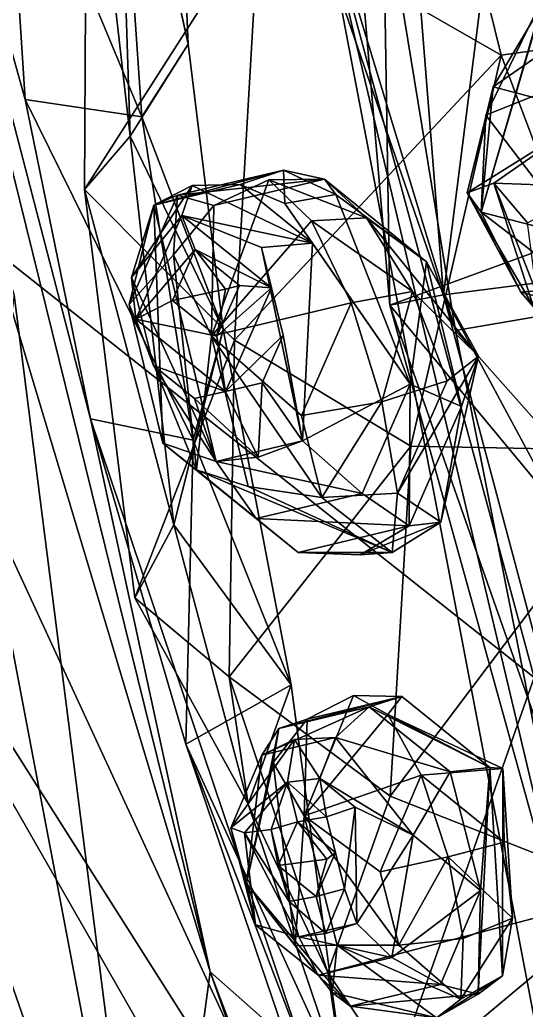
# Model space of a CAD drawing. Extents: x -1.1 to 1.1, y -4.3 to 7.3.
# Drawn here: x -0.231 to -0.171, y -3.9775 to -3.8603 of the extents above; entities that cross this region are included whole.
import ezdxf

# ---------------------------------------------------------------- set-up
doc = ezdxf.new("R2010")
doc.units = 0
doc.layers.add('T_REX$LWO', color=1, linetype='CONTINUOUS')

msp = doc.modelspace()

# ---------------------------------------------------------------- linework, layer by layer
at = {"layer": 'T_REX$LWO'}
for points in [[(-0.19607, -3.84222, 3.33316), (-0.25731, -3.86914, 3.32497), (-0.23477, -3.73695, 3.32599)], [(-0.17935, -3.8971, 3.44505), (-0.23477, -3.73695, 3.32599), (-0.20076, -3.76665, 3.46407)], [(-0.19607, -3.84222, 3.33316), (-0.23477, -3.73695, 3.32599), (-0.17935, -3.8971, 3.44505)], [(-0.25256, -3.82596, 3.54315), (-0.20844, -3.97299, 3.61549), (-0.26216, -3.75562, 3.59801)], [(-0.22261, -3.90753, 3.68684), (-0.26216, -3.75562, 3.59801), (-0.20844, -3.97299, 3.61549)], [(-0.22261, -3.90753, 3.68684), (-0.23033, -3.86975, 3.71892), (-0.26216, -3.75562, 3.59801)], [(-0.23033, -3.86975, 3.71892), (-0.23271, -3.83292, 3.75218), (-0.26216, -3.75562, 3.59801)], [(-0.1047, -3.88432, 3.50533), (-0.20076, -3.76665, 3.46407), (-0.11346, -3.75803, 3.53012)], [(-0.17935, -3.8971, 3.44505), (-0.20076, -3.76665, 3.46407), (-0.1047, -3.88432, 3.50533)], [(-0.15248, -3.78411, 3.31457), (-0.19621, -3.78821, 3.30533), (-0.14446, -3.87849, 3.30178)], [(-0.18713, -3.89407, 3.29344), (-0.14446, -3.87849, 3.30178), (-0.19621, -3.78821, 3.30533)], [(-0.19621, -3.78821, 3.30533), (-0.1888, -3.79216, 3.28238), (-0.18713, -3.89407, 3.29344)], [(-0.18077, -3.89288, 3.27173), (-0.18713, -3.89407, 3.29344), (-0.1888, -3.79216, 3.28238)], [(-0.1888, -3.79216, 3.28238), (-0.16912, -3.80114, 3.22897), (-0.18077, -3.89288, 3.27173)], [(-0.16352, -3.89064, 3.22076), (-0.18077, -3.89288, 3.27173), (-0.16912, -3.80114, 3.22897)], [(-0.16388, -3.80428, 3.93285), (-0.18712, -3.81121, 3.93498), (-0.16124, -3.86272, 3.89827)], [(-0.18712, -3.81121, 3.93498), (-0.20264, -3.84804, 3.89006), (-0.17395, -3.86448, 3.90167)], [(-0.17395, -3.86448, 3.90167), (-0.16124, -3.86272, 3.89827), (-0.18712, -3.81121, 3.93498)], [(-0.21985, -3.8235, 3.79988), (-0.21103, -3.8632, 3.8243), (-0.21293, -3.81951, 3.85537)], [(-0.21293, -3.81951, 3.85537), (-0.21103, -3.8632, 3.8243), (-0.21954, -3.82427, 3.86453)], [(-0.21653, -3.87179, 3.77491), (-0.21985, -3.8235, 3.79988), (-0.23271, -3.83292, 3.75218)], [(-0.21103, -3.8632, 3.8243), (-0.21985, -3.8235, 3.79988), (-0.21653, -3.87179, 3.77491)], [(-0.21954, -3.82427, 3.86453), (-0.21789, -3.8741, 3.8392), (-0.22305, -3.82915, 3.87378)], [(-0.21789, -3.8741, 3.8392), (-0.21954, -3.82427, 3.86453), (-0.21103, -3.8632, 3.8243)], [(-0.23164, -3.89292, 3.5012), (-0.21509, -4.0228, 3.57461), (-0.25256, -3.82596, 3.54315)], [(-0.20844, -3.97299, 3.61549), (-0.25256, -3.82596, 3.54315), (-0.21509, -4.0228, 3.57461)], [(-0.21789, -3.8741, 3.8392), (-0.2233, -3.88039, 3.84848), (-0.22305, -3.82915, 3.87378)], [(-0.2233, -3.88039, 3.84848), (-0.20264, -3.84804, 3.89006), (-0.22305, -3.82915, 3.87378)], [(-0.23033, -3.86975, 3.71892), (-0.21653, -3.87179, 3.77491), (-0.23271, -3.83292, 3.75218)], [(-0.25731, -3.86914, 3.32497), (-0.19607, -3.84222, 3.33316), (-0.17004, -3.93817, 3.33121)], [(-0.19607, -3.84222, 3.33316), (-0.16044, -4.02869, 3.40792), (-0.17004, -3.93817, 3.33121)], [(-0.16039, -3.99293, 3.4204), (-0.16044, -4.02869, 3.40792), (-0.19607, -3.84222, 3.33316)], [(-0.16039, -3.99293, 3.4204), (-0.19607, -3.84222, 3.33316), (-0.17935, -3.8971, 3.44505)], [(-0.20264, -3.84804, 3.89006), (-0.2233, -3.88039, 3.84848), (-0.20555, -3.89823, 3.86043)], [(-0.20264, -3.84804, 3.89006), (-0.20555, -3.89823, 3.86043), (-0.17395, -3.86448, 3.90167)], [(-0.16865, -3.85696, 3.28026), (-0.17577, -3.8716, 3.27482), (-0.17631, -3.88308, 3.28857)], [(-0.16924, -3.85877, 3.29382), (-0.16865, -3.85696, 3.28026), (-0.17631, -3.88308, 3.28857)], [(-0.17577, -3.8716, 3.27482), (-0.16865, -3.85696, 3.28026), (-0.1682, -3.86856, 3.26646)], [(-0.1749, -3.86825, 3.30848), (-0.16924, -3.85877, 3.29382), (-0.17631, -3.88308, 3.28857)], [(-0.1695, -3.86448, 3.3093), (-0.16924, -3.85877, 3.29382), (-0.1749, -3.86825, 3.30848)], [(-0.21789, -3.8741, 3.8392), (-0.21103, -3.8632, 3.8243), (-0.20689, -3.89696, 3.7853)], [(-0.21103, -3.8632, 3.8243), (-0.21653, -3.87179, 3.77491), (-0.20689, -3.89696, 3.7853)], [(-0.15626, -3.91133, 3.87038), (-0.16124, -3.86272, 3.89827), (-0.17395, -3.86448, 3.90167)], [(-0.20555, -3.89823, 3.86043), (-0.18466, -3.91077, 3.87038), (-0.17395, -3.86448, 3.90167)], [(-0.18466, -3.91077, 3.87038), (-0.15626, -3.91133, 3.87038), (-0.17395, -3.86448, 3.90167)], [(-0.1749, -3.86825, 3.30848), (-0.16293, -3.87138, 3.32576), (-0.1695, -3.86448, 3.3093)], [(-0.17797, -3.88077, 3.30578), (-0.1749, -3.86825, 3.30848), (-0.17631, -3.88308, 3.28857)], [(-0.17797, -3.88077, 3.30578), (-0.16293, -3.87138, 3.32576), (-0.1749, -3.86825, 3.30848)], [(-0.25731, -3.86914, 3.32497), (-0.19399, -4.00603, 3.32862), (-0.27056, -3.88552, 3.41181)], [(-0.25731, -3.86914, 3.32497), (-0.17004, -3.93817, 3.33121), (-0.19399, -4.00603, 3.32862)], [(-0.17577, -3.8716, 3.27482), (-0.1682, -3.86856, 3.26646), (-0.16472, -3.88609, 3.27396)], [(-0.21043, -3.91008, 3.74239), (-0.23033, -3.86975, 3.71892), (-0.22261, -3.90753, 3.68684)], [(-0.21653, -3.87179, 3.77491), (-0.23033, -3.86975, 3.71892), (-0.21043, -3.91008, 3.74239)], [(-0.17484, -3.87964, 3.32273), (-0.16293, -3.87138, 3.32576), (-0.17797, -3.88077, 3.30578)], [(-0.17631, -3.88308, 3.28857), (-0.17577, -3.8716, 3.27482), (-0.16472, -3.88609, 3.27396)], [(-0.16297, -3.88009, 3.33886), (-0.16293, -3.87138, 3.32576), (-0.17484, -3.87964, 3.32273)], [(-0.21653, -3.87179, 3.77491), (-0.21043, -3.91008, 3.74239), (-0.20689, -3.89696, 3.7853)], [(-0.21789, -3.8741, 3.8392), (-0.21273, -3.92008, 3.80051), (-0.2233, -3.88039, 3.84848)], [(-0.21273, -3.92008, 3.80051), (-0.21789, -3.8741, 3.8392), (-0.20689, -3.89696, 3.7853)], [(-0.19976, -3.8781, 3.31115), (-0.2151, -3.88225, 3.28236), (-0.2123, -3.88108, 3.31281)], [(-0.20488, -3.87982, 3.28102), (-0.2151, -3.88225, 3.28236), (-0.19976, -3.8781, 3.31115)], [(-0.19488, -3.87918, 3.34098), (-0.19976, -3.8781, 3.31115), (-0.2123, -3.88108, 3.31281)], [(-0.20488, -3.87982, 3.28102), (-0.19976, -3.8781, 3.31115), (-0.1996, -3.88205, 3.28218)], [(-0.19976, -3.8781, 3.31115), (-0.19488, -3.87918, 3.34098), (-0.19353, -3.88097, 3.30979)], [(-0.19353, -3.88097, 3.30979), (-0.1996, -3.88205, 3.28218), (-0.19976, -3.8781, 3.31115)], [(-0.14446, -3.87849, 3.30178), (-0.18713, -3.89407, 3.29344), (-0.12606, -3.96761, 3.28732)], [(-0.21774, -3.89082, 3.25763), (-0.2151, -3.88225, 3.28236), (-0.21058, -3.87994, 3.27963)], [(-0.21177, -3.88346, 3.25372), (-0.21774, -3.89082, 3.25763), (-0.21058, -3.87994, 3.27963)], [(-0.21058, -3.87994, 3.27963), (-0.2151, -3.88225, 3.28236), (-0.20488, -3.87982, 3.28102)], [(-0.20799, -3.8823, 3.34271), (-0.19488, -3.87918, 3.34098), (-0.2123, -3.88108, 3.31281)], [(-0.21058, -3.87994, 3.27963), (-0.19632, -3.88676, 3.27877), (-0.21177, -3.88346, 3.25372)], [(-0.20488, -3.87982, 3.28102), (-0.19632, -3.88676, 3.27877), (-0.21058, -3.87994, 3.27963)], [(-0.20148, -3.87924, 3.34433), (-0.20827, -3.89774, 3.3665), (-0.19643, -3.88409, 3.37046)], [(-0.20799, -3.8823, 3.34271), (-0.20827, -3.89774, 3.3665), (-0.20148, -3.87924, 3.34433)], [(-0.20148, -3.87924, 3.34433), (-0.19488, -3.87918, 3.34098), (-0.20799, -3.8823, 3.34271)], [(-0.19632, -3.88676, 3.27877), (-0.20488, -3.87982, 3.28102), (-0.1996, -3.88205, 3.28218)], [(-0.19488, -3.87918, 3.34098), (-0.20148, -3.87924, 3.34433), (-0.18989, -3.88375, 3.36528)], [(-0.19643, -3.88409, 3.37046), (-0.18989, -3.88375, 3.36528), (-0.20148, -3.87924, 3.34433)], [(-0.19488, -3.87918, 3.34098), (-0.18989, -3.88375, 3.36528), (-0.18282, -3.88895, 3.33781)], [(-0.19353, -3.88097, 3.30979), (-0.19488, -3.87918, 3.34098), (-0.18282, -3.88895, 3.33781)], [(-0.17797, -3.88077, 3.30578), (-0.17014, -3.8943, 3.31832), (-0.17484, -3.87964, 3.32273)], [(-0.16297, -3.88009, 3.33886), (-0.17484, -3.87964, 3.32273), (-0.17084, -3.88434, 3.33567)], [(-0.17014, -3.8943, 3.31832), (-0.16971, -3.89275, 3.33385), (-0.17484, -3.87964, 3.32273)], [(-0.16971, -3.89275, 3.33385), (-0.17084, -3.88434, 3.33567), (-0.17484, -3.87964, 3.32273)], [(-0.21736, -3.92873, 3.81938), (-0.2233, -3.88039, 3.84848), (-0.21273, -3.92008, 3.80051)], [(-0.20555, -3.89823, 3.86043), (-0.2233, -3.88039, 3.84848), (-0.21736, -3.92873, 3.81938)], [(-0.2123, -3.88108, 3.31281), (-0.21801, -3.89402, 3.31211), (-0.21279, -3.88811, 3.34047)], [(-0.2151, -3.88225, 3.28236), (-0.21801, -3.89402, 3.31211), (-0.2123, -3.88108, 3.31281)], [(-0.20799, -3.8823, 3.34271), (-0.2123, -3.88108, 3.31281), (-0.21279, -3.88811, 3.34047)], [(-0.18472, -3.90343, 3.30556), (-0.1996, -3.88205, 3.28218), (-0.19353, -3.88097, 3.30979)], [(-0.18282, -3.88895, 3.33781), (-0.18472, -3.90343, 3.30556), (-0.19353, -3.88097, 3.30979)], [(-0.17797, -3.88077, 3.30578), (-0.17631, -3.88308, 3.28857), (-0.17163, -3.89255, 3.30323)], [(-0.17014, -3.8943, 3.31832), (-0.17797, -3.88077, 3.30578), (-0.17163, -3.89255, 3.30323)], [(-0.21801, -3.89402, 3.31211), (-0.2151, -3.88225, 3.28236), (-0.21402, -3.9104, 3.30942)], [(-0.2151, -3.88225, 3.28236), (-0.21774, -3.89082, 3.25763), (-0.20771, -3.91257, 3.27739)], [(-0.21402, -3.9104, 3.30942), (-0.2151, -3.88225, 3.28236), (-0.20771, -3.91257, 3.27739)], [(-0.21279, -3.88811, 3.34047), (-0.20827, -3.89774, 3.3665), (-0.20799, -3.8823, 3.34271)], [(-0.19632, -3.88676, 3.27877), (-0.1996, -3.88205, 3.28218), (-0.18472, -3.90343, 3.30556)], [(-0.21177, -3.88346, 3.25372), (-0.21722, -3.89575, 3.25282), (-0.21774, -3.89082, 3.25763)], [(-0.21021, -3.88751, 3.23823), (-0.21722, -3.89575, 3.25282), (-0.21177, -3.88346, 3.25372)], [(-0.19632, -3.88676, 3.27877), (-0.20236, -3.88725, 3.25631), (-0.21177, -3.88346, 3.25372)], [(-0.21021, -3.88751, 3.23823), (-0.21177, -3.88346, 3.25372), (-0.20115, -3.89202, 3.25144)], [(-0.20115, -3.89202, 3.25144), (-0.21177, -3.88346, 3.25372), (-0.20236, -3.88725, 3.25631)], [(-0.16472, -3.88609, 3.27396), (-0.16477, -3.89196, 3.28665), (-0.17631, -3.88308, 3.28857)], [(-0.17631, -3.88308, 3.28857), (-0.16477, -3.89196, 3.28665), (-0.17163, -3.89255, 3.30323)], [(-0.19643, -3.88409, 3.37046), (-0.20827, -3.89774, 3.3665), (-0.19173, -3.89382, 3.38509)], [(-0.18445, -3.89248, 3.37885), (-0.18989, -3.88375, 3.36528), (-0.19643, -3.88409, 3.37046)], [(-0.19173, -3.89382, 3.38509), (-0.18445, -3.89248, 3.37885), (-0.19643, -3.88409, 3.37046)], [(-0.17663, -3.90014, 3.36526), (-0.18282, -3.88895, 3.33781), (-0.18989, -3.88375, 3.36528)], [(-0.18445, -3.89248, 3.37885), (-0.17663, -3.90014, 3.36526), (-0.18989, -3.88375, 3.36528)], [(-0.09573, -3.99123, 3.48311), (-0.17935, -3.8971, 3.44505), (-0.1047, -3.88432, 3.50533)], [(-0.27056, -3.88552, 3.41181), (-0.19204, -4.02251, 3.37534), (-0.24871, -3.96812, 3.46356)], [(-0.19204, -4.02251, 3.37534), (-0.27056, -3.88552, 3.41181), (-0.19399, -4.00603, 3.32862)], [(-0.19632, -3.88676, 3.27877), (-0.1975, -3.91014, 3.27604), (-0.20236, -3.88725, 3.25631)], [(-0.18472, -3.90343, 3.30556), (-0.1975, -3.91014, 3.27604), (-0.19632, -3.88676, 3.27877)], [(-0.21279, -3.88811, 3.34047), (-0.21801, -3.89402, 3.31211), (-0.21005, -3.91356, 3.33913)], [(-0.21289, -3.89354, 3.23766), (-0.21722, -3.89575, 3.25282), (-0.21021, -3.88751, 3.23823)], [(-0.20661, -3.89218, 3.23209), (-0.21289, -3.89354, 3.23766), (-0.21021, -3.88751, 3.23823)], [(-0.20827, -3.89774, 3.3665), (-0.21279, -3.88811, 3.34047), (-0.21005, -3.91356, 3.33913)], [(-0.20661, -3.89218, 3.23209), (-0.21021, -3.88751, 3.23823), (-0.20495, -3.89174, 3.23735)], [(-0.20495, -3.89174, 3.23735), (-0.21021, -3.88751, 3.23823), (-0.20115, -3.89202, 3.25144)], [(-0.20236, -3.88725, 3.25631), (-0.1975, -3.91014, 3.27604), (-0.19978, -3.89765, 3.25472)], [(-0.20115, -3.89202, 3.25144), (-0.20236, -3.88725, 3.25631), (-0.19978, -3.89765, 3.25472)], [(-0.17864, -3.90609, 3.335), (-0.18472, -3.90343, 3.30556), (-0.18282, -3.88895, 3.33781)], [(-0.18282, -3.88895, 3.33781), (-0.17663, -3.90014, 3.36526), (-0.17864, -3.90609, 3.335)], [(-0.20771, -3.91257, 3.27739), (-0.21774, -3.89082, 3.25763), (-0.21516, -3.90122, 3.25604)], [(-0.21722, -3.89575, 3.25282), (-0.21516, -3.90122, 3.25604), (-0.21774, -3.89082, 3.25763)], [(-0.16352, -3.89064, 3.22076), (-0.15009, -3.94982, 3.21334), (-0.18077, -3.89288, 3.27173)], [(-0.20661, -3.89218, 3.23209), (-0.20763, -3.89777, 3.23678), (-0.21289, -3.89354, 3.23766)], [(-0.20661, -3.89218, 3.23209), (-0.20495, -3.89174, 3.23735), (-0.20763, -3.89777, 3.23678)], [(-0.20495, -3.89174, 3.23735), (-0.20115, -3.89202, 3.25144), (-0.20763, -3.89777, 3.23678)], [(-0.20763, -3.89777, 3.23678), (-0.20115, -3.89202, 3.25144), (-0.20661, -3.90432, 3.25054)], [(-0.20661, -3.90432, 3.25054), (-0.20115, -3.89202, 3.25144), (-0.19978, -3.89765, 3.25472)], [(-0.18445, -3.89248, 3.37885), (-0.19173, -3.89382, 3.38509), (-0.18809, -3.90554, 3.3886)], [(-0.18037, -3.90303, 3.38211), (-0.18445, -3.89248, 3.37885), (-0.18809, -3.90554, 3.3886)], [(-0.18445, -3.89248, 3.37885), (-0.18037, -3.90303, 3.38211), (-0.17663, -3.90014, 3.36526)], [(-0.15815, -3.89601, 3.30248), (-0.17163, -3.89255, 3.30323), (-0.16477, -3.89196, 3.28665)], [(-0.17014, -3.8943, 3.31832), (-0.17163, -3.89255, 3.30323), (-0.15815, -3.89601, 3.30248)], [(-0.21509, -4.0228, 3.57461), (-0.23164, -3.89292, 3.5012), (-0.23979, -3.952, 3.48126)], [(-0.21402, -3.9104, 3.30942), (-0.21005, -3.91356, 3.33913), (-0.21801, -3.89402, 3.31211)], [(-0.21289, -3.89354, 3.23766), (-0.20763, -3.89777, 3.23678), (-0.21722, -3.89575, 3.25282)], [(-0.20827, -3.89774, 3.3665), (-0.1976, -3.90713, 3.38438), (-0.19173, -3.89382, 3.38509)], [(-0.19173, -3.89382, 3.38509), (-0.1976, -3.90713, 3.38438), (-0.18809, -3.90554, 3.3886)], [(-0.18077, -3.89288, 3.27173), (-0.15944, -3.97291, 3.26193), (-0.18713, -3.89407, 3.29344)], [(-0.15009, -3.94982, 3.21334), (-0.15944, -3.97291, 3.26193), (-0.18077, -3.89288, 3.27173)], [(-0.1623, -3.98359, 3.28258), (-0.12606, -3.96761, 3.28732), (-0.18713, -3.89407, 3.29344)], [(-0.15944, -3.97291, 3.26193), (-0.1623, -3.98359, 3.28258), (-0.18713, -3.89407, 3.29344)], [(-0.20763, -3.89777, 3.23678), (-0.20661, -3.90432, 3.25054), (-0.21722, -3.89575, 3.25282)], [(-0.21722, -3.89575, 3.25282), (-0.20661, -3.90432, 3.25054), (-0.21516, -3.90122, 3.25604)], [(-0.19883, -3.93903, 3.76025), (-0.21273, -3.92008, 3.80051), (-0.20689, -3.89696, 3.7853)], [(-0.21043, -3.91008, 3.74239), (-0.19883, -3.93903, 3.76025), (-0.20689, -3.89696, 3.7853)], [(-0.16039, -3.99293, 3.4204), (-0.17935, -3.8971, 3.44505), (-0.09573, -3.99123, 3.48311)], [(-0.20616, -3.93806, 3.82853), (-0.20555, -3.89823, 3.86043), (-0.21736, -3.92873, 3.81938)], [(-0.20393, -3.91556, 3.36357), (-0.20827, -3.89774, 3.3665), (-0.21005, -3.91356, 3.33913)], [(-0.1952, -3.91683, 3.37754), (-0.20827, -3.89774, 3.3665), (-0.20393, -3.91556, 3.36357)], [(-0.1976, -3.90713, 3.38438), (-0.20827, -3.89774, 3.3665), (-0.1952, -3.91683, 3.37754)], [(-0.20228, -3.90328, 3.25431), (-0.20661, -3.90432, 3.25054), (-0.19978, -3.89765, 3.25472)], [(-0.18466, -3.91077, 3.87038), (-0.20555, -3.89823, 3.86043), (-0.20616, -3.93806, 3.82853)], [(-0.19978, -3.89765, 3.25472), (-0.1975, -3.91014, 3.27604), (-0.20228, -3.90328, 3.25431)], [(-0.18624, -3.91634, 3.38139), (-0.1811, -3.91975, 3.35937), (-0.17663, -3.90014, 3.36526)], [(-0.18037, -3.90303, 3.38211), (-0.18624, -3.91634, 3.38139), (-0.17663, -3.90014, 3.36526)], [(-0.17864, -3.90609, 3.335), (-0.17663, -3.90014, 3.36526), (-0.1811, -3.91975, 3.35937)], [(-0.21516, -3.90122, 3.25604), (-0.20661, -3.90432, 3.25054), (-0.2103, -3.90514, 3.25499)], [(-0.2103, -3.90514, 3.25499), (-0.20771, -3.91257, 3.27739), (-0.21516, -3.90122, 3.25604)], [(-0.20661, -3.90432, 3.25054), (-0.20228, -3.90328, 3.25431), (-0.20275, -3.91208, 3.27436)], [(-0.1975, -3.91014, 3.27604), (-0.20275, -3.91208, 3.27436), (-0.20228, -3.90328, 3.25431)], [(-0.18809, -3.90554, 3.3886), (-0.18624, -3.91634, 3.38139), (-0.18037, -3.90303, 3.38211)], [(-0.20661, -3.90432, 3.25054), (-0.20275, -3.91208, 3.27436), (-0.2103, -3.90514, 3.25499)], [(-0.19043, -3.91637, 3.30487), (-0.1975, -3.91014, 3.27604), (-0.18472, -3.90343, 3.30556)], [(-0.18487, -3.92022, 3.33424), (-0.19043, -3.91637, 3.30487), (-0.18472, -3.90343, 3.30556)], [(-0.17864, -3.90609, 3.335), (-0.18487, -3.92022, 3.33424), (-0.18472, -3.90343, 3.30556)], [(-0.20771, -3.91257, 3.27739), (-0.2103, -3.90514, 3.25499), (-0.20275, -3.91208, 3.27436)], [(-0.1976, -3.90713, 3.38438), (-0.1952, -3.91683, 3.37754), (-0.18809, -3.90554, 3.3886)], [(-0.1952, -3.91683, 3.37754), (-0.18624, -3.91634, 3.38139), (-0.18809, -3.90554, 3.3886)], [(-0.1811, -3.91975, 3.35937), (-0.18487, -3.92022, 3.33424), (-0.17864, -3.90609, 3.335)], [(-0.19719, -3.98292, 3.68155), (-0.21131, -3.94604, 3.72594), (-0.22261, -3.90753, 3.68684)], [(-0.21131, -3.94604, 3.72594), (-0.21043, -3.91008, 3.74239), (-0.22261, -3.90753, 3.68684)], [(-0.22261, -3.90753, 3.68684), (-0.20844, -3.97299, 3.61549), (-0.19719, -3.98292, 3.68155)], [(-0.21402, -3.9104, 3.30942), (-0.20771, -3.91257, 3.27739), (-0.20297, -3.91935, 3.30652)], [(-0.198, -3.92334, 3.33597), (-0.21402, -3.9104, 3.30942), (-0.20297, -3.91935, 3.30652)], [(-0.21005, -3.91356, 3.33913), (-0.21402, -3.9104, 3.30942), (-0.198, -3.92334, 3.33597)], [(-0.19883, -3.93903, 3.76025), (-0.21043, -3.91008, 3.74239), (-0.21131, -3.94604, 3.72594)], [(-0.1975, -3.91014, 3.27604), (-0.19043, -3.91637, 3.30487), (-0.20771, -3.91257, 3.27739)], [(-0.20275, -3.91208, 3.27436), (-0.1975, -3.91014, 3.27604), (-0.20771, -3.91257, 3.27739)], [(-0.18466, -3.91077, 3.87038), (-0.20616, -3.93806, 3.82853), (-0.18709, -3.95218, 3.83785)], [(-0.15626, -3.91133, 3.87038), (-0.18466, -3.91077, 3.87038), (-0.18709, -3.95218, 3.83785)], [(-0.15833, -3.96356, 3.8471), (-0.15626, -3.91133, 3.87038), (-0.18709, -3.95218, 3.83785)], [(-0.20771, -3.91257, 3.27739), (-0.19043, -3.91637, 3.30487), (-0.20297, -3.91935, 3.30652)], [(-0.20393, -3.91556, 3.36357), (-0.21005, -3.91356, 3.33913), (-0.18686, -3.92334, 3.36402)], [(-0.18686, -3.92334, 3.36402), (-0.21005, -3.91356, 3.33913), (-0.198, -3.92334, 3.33597)], [(-0.1952, -3.91683, 3.37754), (-0.20393, -3.91556, 3.36357), (-0.18686, -3.92334, 3.36402)], [(-0.19043, -3.91637, 3.30487), (-0.18487, -3.92022, 3.33424), (-0.20297, -3.91935, 3.30652)], [(-0.18624, -3.91634, 3.38139), (-0.1952, -3.91683, 3.37754), (-0.18686, -3.92334, 3.36402)], [(-0.18686, -3.92334, 3.36402), (-0.1811, -3.91975, 3.35937), (-0.18624, -3.91634, 3.38139)], [(-0.18487, -3.92022, 3.33424), (-0.198, -3.92334, 3.33597), (-0.20297, -3.91935, 3.30652)], [(-0.18686, -3.92334, 3.36402), (-0.19065, -3.92365, 3.33703), (-0.1811, -3.91975, 3.35937)], [(-0.18487, -3.92022, 3.33424), (-0.1811, -3.91975, 3.35937), (-0.19065, -3.92365, 3.33703)], [(-0.21273, -3.92008, 3.80051), (-0.20392, -3.95315, 3.78085), (-0.21736, -3.92873, 3.81938)], [(-0.19883, -3.93903, 3.76025), (-0.20392, -3.95315, 3.78085), (-0.21273, -3.92008, 3.80051)], [(-0.19065, -3.92365, 3.33703), (-0.198, -3.92334, 3.33597), (-0.18487, -3.92022, 3.33424)], [(-0.18686, -3.92334, 3.36402), (-0.198, -3.92334, 3.33597), (-0.19065, -3.92365, 3.33703)], [(-0.20392, -3.95315, 3.78085), (-0.20616, -3.93806, 3.82853), (-0.21736, -3.92873, 3.81938)], [(-0.20616, -3.93806, 3.82853), (-0.19448, -3.97308, 3.79771), (-0.18709, -3.95218, 3.83785)], [(-0.20616, -3.93806, 3.82853), (-0.20392, -3.95315, 3.78085), (-0.19448, -3.97308, 3.79771)], [(-0.17004, -3.93817, 3.33121), (-0.11564, -4.0683, 3.34326), (-0.19399, -4.00603, 3.32862)], [(-0.19883, -3.93903, 3.76025), (-0.21131, -3.94604, 3.72594), (-0.19237, -3.98739, 3.76645)], [(-0.20392, -3.95315, 3.78085), (-0.19883, -3.93903, 3.76025), (-0.19237, -3.98739, 3.76645)], [(-0.19695, -3.94307, 3.33064), (-0.18574, -3.9404, 3.32904), (-0.20028, -3.94417, 3.305)], [(-0.18574, -3.9404, 3.32904), (-0.18958, -3.94162, 3.30347), (-0.20028, -3.94417, 3.305)], [(-0.19143, -3.94028, 3.33183), (-0.19731, -3.95453, 3.35223), (-0.18737, -3.94252, 3.35457)], [(-0.19695, -3.94307, 3.33064), (-0.19731, -3.95453, 3.35223), (-0.19143, -3.94028, 3.33183)], [(-0.19143, -3.94028, 3.33183), (-0.18574, -3.9404, 3.32904), (-0.19695, -3.94307, 3.33064)], [(-0.18737, -3.94252, 3.35457), (-0.18574, -3.9404, 3.32904), (-0.19143, -3.94028, 3.33183)], [(-0.18574, -3.9404, 3.32904), (-0.1753, -3.94879, 3.3273), (-0.18958, -3.94162, 3.30347)], [(-0.1753, -3.94879, 3.3273), (-0.18574, -3.9404, 3.32904), (-0.18737, -3.94252, 3.35457)], [(-0.18958, -3.94162, 3.30347), (-0.19358, -3.94525, 3.27787), (-0.20231, -3.94733, 3.27912)], [(-0.20028, -3.94417, 3.305), (-0.18958, -3.94162, 3.30347), (-0.20231, -3.94733, 3.27912)], [(-0.18958, -3.94162, 3.30347), (-0.18001, -3.94931, 3.30188), (-0.19358, -3.94525, 3.27787)], [(-0.1753, -3.94879, 3.3273), (-0.18001, -3.94931, 3.30188), (-0.18958, -3.94162, 3.30347)], [(-0.20096, -3.94821, 3.32917), (-0.19731, -3.95453, 3.35223), (-0.19695, -3.94307, 3.33064)], [(-0.19695, -3.94307, 3.33064), (-0.20028, -3.94417, 3.305), (-0.20096, -3.94821, 3.32917)], [(-0.18737, -3.94252, 3.35457), (-0.19731, -3.95453, 3.35223), (-0.18343, -3.94972, 3.36792)], [(-0.18343, -3.94972, 3.36792), (-0.17377, -3.94891, 3.34887), (-0.18737, -3.94252, 3.35457)], [(-0.17377, -3.94891, 3.34887), (-0.1753, -3.94879, 3.3273), (-0.18737, -3.94252, 3.35457)], [(-0.20231, -3.94733, 3.27912), (-0.20412, -3.96253, 3.30515), (-0.20028, -3.94417, 3.305)], [(-0.20028, -3.94417, 3.305), (-0.20412, -3.96253, 3.30515), (-0.20096, -3.94821, 3.32917)], [(-0.19843, -3.94551, 3.27664), (-0.19927, -3.95053, 3.25563), (-0.20598, -3.95594, 3.27947)], [(-0.20231, -3.94733, 3.27912), (-0.19843, -3.94551, 3.27664), (-0.20598, -3.95594, 3.27947)], [(-0.20231, -3.94733, 3.27912), (-0.19358, -3.94525, 3.27787), (-0.19843, -3.94551, 3.27664)], [(-0.19927, -3.95053, 3.25563), (-0.19843, -3.94551, 3.27664), (-0.19543, -3.95012, 3.25876)], [(-0.19358, -3.94525, 3.27787), (-0.19543, -3.95012, 3.25876), (-0.19843, -3.94551, 3.27664)], [(-0.19543, -3.95012, 3.25876), (-0.19358, -3.94525, 3.27787), (-0.18439, -3.95681, 3.2743)], [(-0.18001, -3.94931, 3.30188), (-0.18439, -3.95681, 3.2743), (-0.19358, -3.94525, 3.27787)], [(-0.21131, -3.94604, 3.72594), (-0.1827, -4.03009, 3.73614), (-0.19237, -3.98739, 3.76645)], [(-0.21131, -3.94604, 3.72594), (-0.19719, -3.98292, 3.68155), (-0.1827, -4.03009, 3.73614)], [(-0.20598, -3.95594, 3.27947), (-0.20412, -3.96253, 3.30515), (-0.20231, -3.94733, 3.27912)], [(-0.19834, -3.96991, 3.33023), (-0.20096, -3.94821, 3.32917), (-0.20412, -3.96253, 3.30515)], [(-0.19731, -3.95453, 3.35223), (-0.20096, -3.94821, 3.32917), (-0.19834, -3.96991, 3.33023)], [(-0.18343, -3.94972, 3.36792), (-0.17359, -3.95763, 3.36628), (-0.17377, -3.94891, 3.34887)], [(-0.1753, -3.94879, 3.3273), (-0.1764, -3.96338, 3.30102), (-0.18001, -3.94931, 3.30188)], [(-0.17669, -3.97564, 3.32689), (-0.1764, -3.96338, 3.30102), (-0.1753, -3.94879, 3.3273)], [(-0.17378, -3.97345, 3.34831), (-0.17669, -3.97564, 3.32689), (-0.1753, -3.94879, 3.3273)], [(-0.17377, -3.94891, 3.34887), (-0.17378, -3.97345, 3.34831), (-0.1753, -3.94879, 3.3273)], [(-0.17378, -3.97345, 3.34831), (-0.17377, -3.94891, 3.34887), (-0.1726, -3.96662, 3.36149)], [(-0.17359, -3.95763, 3.36628), (-0.1726, -3.96662, 3.36149), (-0.17377, -3.94891, 3.34887)], [(-0.19543, -3.95012, 3.25876), (-0.19465, -3.95466, 3.24774), (-0.19927, -3.95053, 3.25563)], [(-0.19731, -3.95453, 3.35223), (-0.1883, -3.96114, 3.36838), (-0.18343, -3.94972, 3.36792)], [(-0.19124, -3.9535, 3.25825), (-0.19543, -3.95012, 3.25876), (-0.18439, -3.95681, 3.2743)], [(-0.19465, -3.95466, 3.24774), (-0.19543, -3.95012, 3.25876), (-0.19124, -3.9535, 3.25825)], [(-0.1883, -3.96114, 3.36838), (-0.18024, -3.95939, 3.37195), (-0.18343, -3.94972, 3.36792)], [(-0.18001, -3.94931, 3.30188), (-0.1764, -3.96338, 3.30102), (-0.18439, -3.95681, 3.2743)], [(-0.18024, -3.95939, 3.37195), (-0.17359, -3.95763, 3.36628), (-0.18343, -3.94972, 3.36792)], [(-0.20598, -3.95594, 3.27947), (-0.19927, -3.95053, 3.25563), (-0.20438, -3.95655, 3.25952)], [(-0.20438, -3.95655, 3.25952), (-0.19927, -3.95053, 3.25563), (-0.2012, -3.95615, 3.24807)], [(-0.1981, -3.95524, 3.24353), (-0.2012, -3.95615, 3.24807), (-0.19927, -3.95053, 3.25563)], [(-0.19465, -3.95466, 3.24774), (-0.1981, -3.95524, 3.24353), (-0.19927, -3.95053, 3.25563)], [(-0.24871, -3.96812, 3.46356), (-0.21509, -4.0228, 3.57461), (-0.23979, -3.952, 3.48126)], [(-0.19448, -3.97308, 3.79771), (-0.15833, -3.96356, 3.8471), (-0.18709, -3.95218, 3.83785)], [(-0.19448, -3.97308, 3.79771), (-0.20392, -3.95315, 3.78085), (-0.19237, -3.98739, 3.76645)], [(-0.19465, -3.95466, 3.24774), (-0.19124, -3.9535, 3.25825), (-0.19251, -3.96317, 3.24742)], [(-0.19251, -3.96317, 3.24742), (-0.19124, -3.9535, 3.25825), (-0.19107, -3.96727, 3.25792)], [(-0.19124, -3.9535, 3.25825), (-0.18439, -3.95681, 3.2743), (-0.19107, -3.96727, 3.25792)], [(-0.19338, -3.96983, 3.3513), (-0.19731, -3.95453, 3.35223), (-0.19834, -3.96991, 3.33023)], [(-0.19465, -3.95466, 3.24774), (-0.1936, -3.95888, 3.24319), (-0.1981, -3.95524, 3.24353)], [(-0.19731, -3.95453, 3.35223), (-0.18607, -3.96984, 3.36341), (-0.1883, -3.96114, 3.36838)], [(-0.19338, -3.96983, 3.3513), (-0.18607, -3.96984, 3.36341), (-0.19731, -3.95453, 3.35223)], [(-0.1936, -3.95888, 3.24319), (-0.19465, -3.95466, 3.24774), (-0.19251, -3.96317, 3.24742)], [(-0.20598, -3.95594, 3.27947), (-0.20438, -3.95655, 3.25952), (-0.20304, -3.96741, 3.27877)], [(-0.20412, -3.96253, 3.30515), (-0.20598, -3.95594, 3.27947), (-0.20304, -3.96741, 3.27877)], [(-0.20438, -3.95655, 3.25952), (-0.2012, -3.95615, 3.24807), (-0.19906, -3.96466, 3.24775)], [(-0.2012, -3.95615, 3.24807), (-0.1981, -3.95524, 3.24353), (-0.20039, -3.96042, 3.24354)], [(-0.19906, -3.96466, 3.24775), (-0.2012, -3.95615, 3.24807), (-0.20039, -3.96042, 3.24354)], [(-0.19459, -3.95964, 3.23871), (-0.20039, -3.96042, 3.24354), (-0.1981, -3.95524, 3.24353)], [(-0.19459, -3.95964, 3.23871), (-0.1981, -3.95524, 3.24353), (-0.1936, -3.95888, 3.24319)], [(-0.19792, -3.96886, 3.25858), (-0.20438, -3.95655, 3.25952), (-0.19906, -3.96466, 3.24775)], [(-0.20304, -3.96741, 3.27877), (-0.20438, -3.95655, 3.25952), (-0.19792, -3.96886, 3.25858)], [(-0.19107, -3.96727, 3.25792), (-0.18439, -3.95681, 3.2743), (-0.1869, -3.97129, 3.27629)], [(-0.18439, -3.95681, 3.2743), (-0.1764, -3.96338, 3.30102), (-0.1869, -3.97129, 3.27629)], [(-0.1726, -3.96662, 3.36149), (-0.17359, -3.95763, 3.36628), (-0.18024, -3.95939, 3.37195)], [(-0.19459, -3.95964, 3.23871), (-0.19588, -3.96406, 3.2432), (-0.20039, -3.96042, 3.24354)], [(-0.19459, -3.95964, 3.23871), (-0.1936, -3.95888, 3.24319), (-0.19588, -3.96406, 3.2432)], [(-0.19251, -3.96317, 3.24742), (-0.19588, -3.96406, 3.2432), (-0.1936, -3.95888, 3.24319)], [(-0.1883, -3.96114, 3.36838), (-0.18607, -3.96984, 3.36341), (-0.18024, -3.95939, 3.37195)], [(-0.18607, -3.96984, 3.36341), (-0.17846, -3.96906, 3.36674), (-0.18024, -3.95939, 3.37195)], [(-0.17846, -3.96906, 3.36674), (-0.1726, -3.96662, 3.36149), (-0.18024, -3.95939, 3.37195)], [(-0.19906, -3.96466, 3.24775), (-0.20039, -3.96042, 3.24354), (-0.19588, -3.96406, 3.2432)], [(-0.20412, -3.96253, 3.30515), (-0.19562, -3.97337, 3.27754), (-0.19184, -3.97705, 3.303)], [(-0.20304, -3.96741, 3.27877), (-0.19562, -3.97337, 3.27754), (-0.20412, -3.96253, 3.30515)], [(-0.19397, -3.97543, 3.32751), (-0.20412, -3.96253, 3.30515), (-0.19184, -3.97705, 3.303)], [(-0.19834, -3.96991, 3.33023), (-0.20412, -3.96253, 3.30515), (-0.19397, -3.97543, 3.32751)], [(-0.19588, -3.96406, 3.2432), (-0.19251, -3.96317, 3.24742), (-0.19471, -3.96845, 3.25475)], [(-0.19251, -3.96317, 3.24742), (-0.19107, -3.96727, 3.25792), (-0.19471, -3.96845, 3.25475)], [(-0.19906, -3.96466, 3.24775), (-0.19588, -3.96406, 3.2432), (-0.19471, -3.96845, 3.25475)], [(-0.18555, -3.98631, 3.80177), (-0.15833, -3.96356, 3.8471), (-0.19448, -3.97308, 3.79771)], [(-0.1869, -3.97129, 3.27629), (-0.1764, -3.96338, 3.30102), (-0.18114, -3.97449, 3.30147)], [(-0.15833, -3.96356, 3.8471), (-0.18555, -3.98631, 3.80177), (-0.11411, -3.98874, 3.8732)], [(-0.17669, -3.97564, 3.32689), (-0.18114, -3.97449, 3.30147), (-0.1764, -3.96338, 3.30102)], [(-0.19792, -3.96886, 3.25858), (-0.19906, -3.96466, 3.24775), (-0.19471, -3.96845, 3.25475)], [(-0.17378, -3.97345, 3.34831), (-0.1726, -3.96662, 3.36149), (-0.17872, -3.97623, 3.35252)], [(-0.1726, -3.96662, 3.36149), (-0.17846, -3.96906, 3.36674), (-0.17872, -3.97623, 3.35252)], [(-0.19562, -3.97337, 3.27754), (-0.20304, -3.96741, 3.27877), (-0.19792, -3.96886, 3.25858)], [(-0.19107, -3.96727, 3.25792), (-0.19792, -3.96886, 3.25858), (-0.19471, -3.96845, 3.25475)], [(-0.1869, -3.97129, 3.27629), (-0.19792, -3.96886, 3.25858), (-0.19107, -3.96727, 3.25792)], [(-0.20651, -4.05209, 3.53907), (-0.21509, -4.0228, 3.57461), (-0.24871, -3.96812, 3.46356)], [(-0.24871, -3.96812, 3.46356), (-0.17113, -4.06421, 3.49187), (-0.20651, -4.05209, 3.53907)], [(-0.17113, -4.06421, 3.49187), (-0.24871, -3.96812, 3.46356), (-0.19204, -4.02251, 3.37534)], [(-0.19562, -3.97337, 3.27754), (-0.19792, -3.96886, 3.25858), (-0.1869, -3.97129, 3.27629)], [(-0.17846, -3.96906, 3.36674), (-0.18607, -3.96984, 3.36341), (-0.17872, -3.97623, 3.35252)], [(-0.19834, -3.96991, 3.33023), (-0.19397, -3.97543, 3.32751), (-0.19338, -3.96983, 3.3513)], [(-0.19338, -3.96983, 3.3513), (-0.19397, -3.97543, 3.32751), (-0.18163, -3.97843, 3.32951)], [(-0.18607, -3.96984, 3.36341), (-0.19338, -3.96983, 3.3513), (-0.17872, -3.97623, 3.35252)], [(-0.17872, -3.97623, 3.35252), (-0.19338, -3.96983, 3.3513), (-0.18163, -3.97843, 3.32951)], [(-0.19562, -3.97337, 3.27754), (-0.1869, -3.97129, 3.27629), (-0.18114, -3.97449, 3.30147)], [(-0.21509, -4.0228, 3.57461), (-0.16277, -4.10274, 3.62841), (-0.20844, -3.97299, 3.61549)], [(-0.16277, -4.10274, 3.62841), (-0.1674, -4.08359, 3.65498), (-0.20844, -3.97299, 3.61549)], [(-0.17336, -4.06524, 3.6818), (-0.20844, -3.97299, 3.61549), (-0.1674, -4.08359, 3.65498)], [(-0.17336, -4.06524, 3.6818), (-0.19719, -3.98292, 3.68155), (-0.20844, -3.97299, 3.61549)], [(-0.19184, -3.97705, 3.303), (-0.19562, -3.97337, 3.27754), (-0.18114, -3.97449, 3.30147)], [(-0.18555, -3.98631, 3.80177), (-0.19448, -3.97308, 3.79771), (-0.19237, -3.98739, 3.76645)], [(-0.17872, -3.97623, 3.35252), (-0.18163, -3.97843, 3.32951), (-0.17378, -3.97345, 3.34831)], [(-0.17669, -3.97564, 3.32689), (-0.17378, -3.97345, 3.34831), (-0.18163, -3.97843, 3.32951)], [(-0.17669, -3.97564, 3.32689), (-0.19184, -3.97705, 3.303), (-0.18114, -3.97449, 3.30147)], [(-0.19397, -3.97543, 3.32751), (-0.19184, -3.97705, 3.303), (-0.18163, -3.97843, 3.32951)], [(-0.18163, -3.97843, 3.32951), (-0.19184, -3.97705, 3.303), (-0.17669, -3.97564, 3.32689)]]:
    msp.add_3dface(points, dxfattribs=at)

doc.saveas('drawing.dxf')
